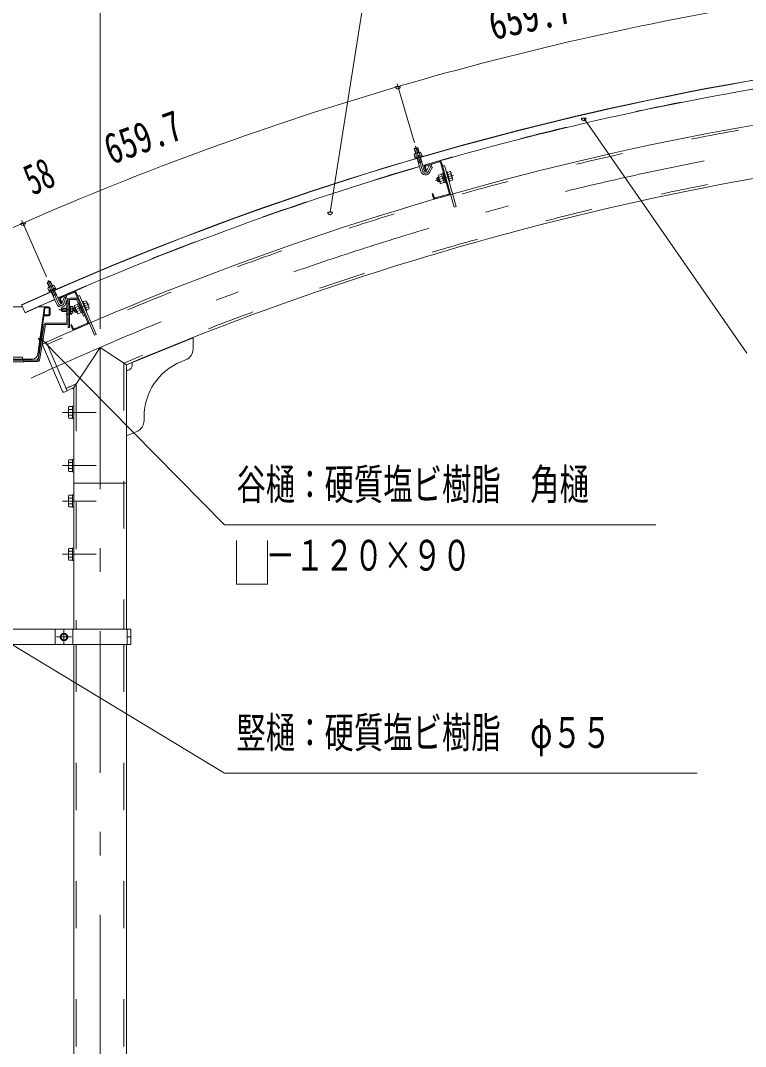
# Model space of a CAD drawing. Units: millimetres, scale not verified. Extents: x -31531 to 31536, y -14700 to 14700.
# Drawn here: x 21467 to 25762, y 5408 to 11483 of the extents above; entities that cross this region are included whole.
import ezdxf
from ezdxf.enums import TextEntityAlignment as Align

# ---------------------------------------------------------------- set-up
doc = ezdxf.new("R2010")
doc.units = ezdxf.units.MM
doc.header["$LTSCALE"] = 70
doc.linetypes.add('USER2', pattern=[10, 4, -6])
doc.linetypes.add('USER3', pattern=[24, 12, -5, 2, -5])
for name, color, linetype, lineweight in [('0-6_2-02BOLD', 7, 'Continuous', 18), ('0-7_2-12HIDDEN', 3, 'USER2', 18), ('0-8_2-22CENTER', 3, 'USER3', 18), ('0-9_2-42THIN', 4, 'Continuous', 18), ('0-A_2-52DIM', 3, 'Continuous', 18)]:
    doc.layers.add(name, color=color, linetype=linetype, lineweight=lineweight)
doc.styles.add('ＭＳ ゴシック', font='')
doc.styles.get('ＭＳ ゴシック').set_extended_font_data('MS Gothic')

msp = doc.modelspace()

# ---------------------------------------------------------------- linework, layer by layer
at = {"layer": '0-6_2-02BOLD'}
for p, q in [((23801.82, 10693.81), (23799.38, 10691.25)), ((23800.2, 10723.05), (23820.35, 10728.94)), ((23808.21, 10695.67), (23800.2, 10723.05)), ((23834.75, 10703.44), (23801.82, 10693.81)), ((23809.08, 10694.09), (23813.5, 10678.99)), ((23828.36, 10701.57), (23820.35, 10728.94)), ((23828.47, 10699.76), (23832.89, 10684.66)), ((23799.38, 10691.25), (23803.8, 10676.15)), ((23844.19, 10687.97), (23802.2, 10675.68)), ((23802.2, 10675.68), (23803.67, 10670.65)), ((23805.27, 10671.11), (23806.85, 10665.74)), ((23845.64, 10677.08), (23806.85, 10665.74)), ((23839.27, 10589.45), (23816.66, 10666.78)), ((23844.05, 10647.91), (23823.9, 10642.02)), ((23859.43, 10595.34), (23836.81, 10672.68)), ((23844.06, 10682.46), (23845.64, 10677.08)), ((23947.56, 10651.84), (23868.12, 10629.19)), ((23949.09, 10646.45), (23869.65, 10623.81)), ((23956.01, 10642.6), (24007.44, 10462.19)), ((23961.39, 10644.14), (24037.01, 10378.9)), ((23860.42, 10615.35), (23866.94, 10592.46)), ((23865.81, 10616.89), (23872.33, 10594)), ((23872.33, 10594), (23866.94, 10592.46)), ((23872.29, 10593.93), (23889.1, 10624.63)), ((23889.1, 10624.63), (23907.52, 10614.55)), ((23890.71, 10583.85), (23907.52, 10614.55)), ((23942.87, 10568.64), (23962.41, 10574.2)), ((23968.86, 10577.11), (23962.12, 10575.2)), ((23962.12, 10575.2), (23977.09, 10522.69)), ((23968.18, 10579.47), (23973.57, 10581.01)), ((23995.11, 10587.15), (23989.72, 10585.61)), ((23995.11, 10587.15), (24011.42, 10529.93)), ((24012.23, 10588.41), (23996.06, 10583.8)), ((24015.83, 10575.78), (23999.67, 10571.17)), ((24015.74, 10585.02), (24012.23, 10588.41)), ((23937.16, 10554.25), (23933.55, 10547.76)), ((23938.35, 10530.93), (23933.55, 10547.76)), ((23937.16, 10554.25), (23943.89, 10556.17)), ((23937.16, 10554.25), (23944.83, 10527.32)), ((23941.69, 10563.91), (23942.87, 10568.64)), ((23946.47, 10556), (23966.01, 10561.57)), ((23953.67, 10530.74), (23973.21, 10536.31)), ((23976.34, 10550.86), (23967.69, 10555.68)), ((23969.61, 10548.94), (23978.26, 10544.13)), ((23983.82, 10524.61), (23977.09, 10522.69)), ((24011.42, 10529.93), (24006.03, 10528.39)), ((24023.04, 10550.52), (24006.87, 10545.91)), ((23910.71, 10459.36), (23905.32, 10457.83)), ((23905.32, 10457.83), (23911.85, 10434.94)), ((23910.71, 10459.36), (23917.23, 10436.48)), ((24003.59, 10455.27), (23924.16, 10432.62)), ((24005.12, 10449.88), (23925.69, 10427.24)), ((21625.62, 9930.37), (21644.85, 9938.81)), ((21637.07, 9904.25), (21625.62, 9930.37)), ((21662.39, 9915.36), (21630.99, 9901.58)), ((21656.31, 9912.69), (21644.85, 9938.81)), ((21656.65, 9910.91), (21662.97, 9896.5)), ((21630.99, 9901.58), (21628.9, 9898.73)), ((21628.9, 9898.73), (21635.22, 9884.33)), ((21675.86, 9896.42), (21635.8, 9878.85)), ((21637.33, 9879.52), (21639.57, 9874.39)), ((21638.15, 9902.79), (21644.47, 9888.38)), ((21676.58, 9890.62), (21639.57, 9874.39)), ((21681.54, 9802.89), (21649.17, 9876.68)), ((21678.77, 9861.49), (21659.54, 9853.05)), ((21700.77, 9811.32), (21668.4, 9885.12)), ((21673.75, 9901.23), (21675.86, 9896.42)), ((21674.34, 9895.75), (21676.58, 9890.62)), ((21780.91, 9878.68), (21705.04, 9846.02)), ((21783.12, 9873.54), (21707.25, 9840.88)), ((21790.48, 9870.61), (21864.66, 9698.3)), ((21795.62, 9872.82), (21904.68, 9619.51)), ((21805.03, 9850.97), (21815.32, 9855.4)), ((21242.59, 9787.47), (21478.31, 9787.47)), ((21472.68, 9799.92), (21494.31, 9752.09)), ((21573.07, 9787.47), (21633.45, 9787.47)), ((21614.86, 9782.22), (21633.45, 9782.22)), ((21699.18, 9831.3), (21708.59, 9809.44)), ((21733.27, 9803.95), (21745.99, 9836.56)), ((21741.4, 9822.35), (21749.45, 9822.35)), ((21741.4, 9692.97), (21741.4, 9822.35)), ((21749.45, 9664.85), (21749.45, 9829.35)), ((21757.5, 9829.35), (21757.5, 9664.85)), ((21763.1, 9791.72), (21757.5, 9791.72)), ((21796.8, 9839.85), (21759.95, 9839.85)), ((21796.8, 9831.8), (21759.95, 9831.8)), ((21763.1, 9791.72), (21763.1, 9747.97)), ((21775.34, 9790.05), (21763.1, 9790.05)), ((21777.1, 9787), (21775.34, 9790.05)), ((21783.13, 9780.57), (21789.56, 9783.34)), ((21786.38, 9790.73), (21786.95, 9795.57)), ((21786.95, 9795.57), (21805.61, 9803.6)), ((21792.15, 9783.5), (21810.8, 9791.54)), ((21799.05, 9830.32), (21809.37, 9806.35)), ((21810.66, 9809.57), (21815.8, 9811.78)), ((21810.66, 9809.57), (21834.19, 9754.92)), ((21822.42, 9782.24), (21813.23, 9785.91)), ((21836.38, 9820.64), (21831.23, 9818.43)), ((21836.38, 9820.64), (21859.91, 9765.99)), ((21853.2, 9824.09), (21837.75, 9817.45)), ((21858.39, 9812.03), (21842.95, 9805.38)), ((21857.1, 9821.18), (21853.2, 9824.09)), ((21868.78, 9787.9), (21853.34, 9781.25)), ((21569.91, 9508.09), (21606.18, 9779.88)), ((21572.47, 9487.66), (21605.08, 9731.93)), ((21606.72, 9744.19), (21611.39, 9779.19)), ((21633.45, 9734.97), (21608.55, 9734.97)), ((21610.18, 9740.22), (21633.45, 9740.22)), ((21636.95, 9743.72), (21636.95, 9778.72)), ((21642.2, 9743.72), (21642.2, 9778.72)), ((21714.1, 9780.34), (21710.6, 9776.85)), ((21710.6, 9762.85), (21710.6, 9776.85)), ((21714.1, 9780.35), (21741.4, 9780.35)), ((21714.1, 9780.34), (21714.1, 9759.35)), ((21763.1, 9747.97), (21757.5, 9747.97)), ((21775.34, 9779.95), (21763.1, 9779.95)), ((21775.34, 9759.74), (21763.1, 9759.74)), ((21783.13, 9780.57), (21780.39, 9773.67)), ((21787.31, 9757.6), (21780.39, 9773.67)), ((21783.13, 9780.57), (21794.2, 9754.85)), ((21787.31, 9757.6), (21794.2, 9754.85)), ((21794.2, 9754.85), (21800.64, 9757.62)), ((21802.53, 9759.38), (21821.19, 9767.41)), ((21815.99, 9779.47), (21825.2, 9775.81)), ((21833.22, 9757.17), (21826.79, 9754.4)), ((21830.96, 9756.2), (21840.93, 9733.05)), ((21834.19, 9754.92), (21839.34, 9757.13)), ((21848.32, 9736.24), (21840.93, 9733.05)), ((21859.91, 9765.99), (21854.76, 9763.78)), ((21607.47, 9682.42), (21570.7, 9473.92)), ((21578.63, 9472.52), (21615.4, 9681.03)), ((21738.95, 9690.52), (21617.12, 9690.52)), ((21738.95, 9682.47), (21617.12, 9682.47)), ((21749.45, 9664.85), (21757.5, 9664.85)), ((21769.09, 9683.07), (21763.95, 9680.85)), ((21763.95, 9680.85), (21773.36, 9658.99)), ((21769.09, 9683.07), (21778.51, 9661.21)), ((21861.73, 9690.95), (21785.86, 9658.28)), ((21863.95, 9685.8), (21788.08, 9653.14)), ((22489.09, 9604.7), (22093.88, 9444.93)), ((22489.09, 9604.7), (22489.09, 9538.65)), ((21596.43, 9562.32), (21715.43, 9285.84)), ((21619.39, 9579.82), (21600.09, 9571.52)), ((21619.39, 9579.82), (21743.92, 9290.48)), ((21151.92, 9472.47), (21568.98, 9472.47)), ((21185.68, 9477.72), (21535.21, 9477.72)), ((21234.45, 9461.97), (21486.45, 9461.97)), ((21486.45, 9472.47), (21486.45, 9461.97)), ((21486.45, 9464.42), (21568.98, 9464.42)), ((22093.88, 9444.93), (22093.88, 7878.4)), ((22445.32, 9473.76), (22417.7, 9462.59)), ((21782.03, 9309.27), (21782.03, 7878.4)), ((21743.92, 9290.48), (21724.62, 9282.18)), ((21750.53, 9191.78), (21753.7, 9197.26)), ((21753.7, 9197.26), (21775.03, 9197.26)), ((21753.7, 9180.08), (21775.03, 9180.08)), ((21775.03, 9199.65), (21775.03, 9126.15)), ((21775.03, 9199.65), (21782.03, 9199.65)), ((21753.7, 9145.72), (21775.03, 9145.72)), ((21775.03, 9126.15), (21782.03, 9126.15)), ((22198.88, 9138.1), (22198.88, 9114.58)), ((22155.12, 9049.69), (22093.88, 9024.93)), ((21750.53, 8876.78), (21750.53, 8819.03)), ((21775.03, 8884.65), (21782.03, 8884.65)), ((21750.53, 8819.03), (21753.7, 8813.55)), ((21753.7, 8865.08), (21775.03, 8865.08)), ((21753.7, 8830.73), (21775.03, 8830.73)), ((21753.7, 8813.55), (21775.03, 8813.55)), ((22093.88, 8742.9), (21782.03, 8742.9)), ((21750.53, 8666.78), (21753.7, 8672.26)), ((21750.53, 8609.03), (21750.53, 8666.78)), ((21753.7, 8672.26), (21775.03, 8672.26)), ((21753.7, 8655.08), (21775.03, 8655.08)), ((21753.7, 8620.73), (21775.03, 8620.73)), ((21775.03, 8601.15), (21782.03, 8601.15)), ((21750.53, 8351.78), (21753.7, 8357.26)), ((21750.53, 8294.03), (21750.53, 8351.78)), ((21753.7, 8357.26), (21775.03, 8357.26)), ((21753.7, 8340.08), (21775.03, 8340.08)), ((21753.7, 8305.73), (21775.03, 8305.73)), ((21775.03, 8286.15), (21782.03, 8286.15)), ((22120.81, 7878.4), (20879.22, 7878.4)), ((21671.42, 7878.4), (21671.42, 7787.41)), ((21724.35, 7853.12), (21706.86, 7843.01)), ((21706.86, 7843.01), (21706.86, 7822.81)), ((21741.87, 7843.01), (21724.35, 7853.12)), ((21776.42, 7878.4), (21776.42, 7787.41)), ((22099.47, 7878.4), (22099.47, 7787.41)), ((21782.03, 7787.41), (21782.03, -531.6)), ((22093.88, 7787.41), (22093.88, -532.1)), ((22120.81, 7832.91), (22099.47, 7832.91))]:
    msp.add_line(p, q, dxfattribs=at)
for points in [[(23800.2, 10723.05), (23802.58, 10727.39), (23816.01, 10731.33), (23820.35, 10728.94)], [(23834.75, 10703.44), (23838.17, 10702.6), (23842.59, 10687.5)], [(23844.19, 10687.97), (23845.67, 10682.92), (23803.67, 10670.65)], [(23967.92, 10621.25), (23978.69, 10624.32), (24047.78, 10381.98), (24037.01, 10378.9)], [(23968.18, 10579.47), (23984.5, 10522.25), (23989.88, 10523.79)], [(24015.74, 10585.02), (24027.83, 10542.61), (24026.64, 10537.89), (24010.47, 10533.28)], [(23938.35, 10530.93), (23944.83, 10527.32), (23951.56, 10529.24)], [(23941.69, 10563.91), (23953.77, 10521.5), (23957.28, 10518.11), (23976.81, 10523.68)], [(21625.62, 9930.37), (21627.42, 9934.98), (21640.24, 9940.61), (21644.85, 9938.81)], [(21662.39, 9915.36), (21665.9, 9914.97), (21672.22, 9900.56)], [(21673.75, 9901.23), (21633.69, 9883.65), (21635.8, 9878.85)], [(21713.71, 9811.59), (21726.43, 9844.19), (21745.99, 9836.56)], [(21815.32, 9855.4), (21914.97, 9623.93), (21904.68, 9619.51)], [(21704.32, 9833.52), (21713.73, 9811.66), (21708.59, 9809.44)], [(21777.1, 9787), (21777.1, 9752.7), (21775.34, 9749.64), (21763.1, 9749.64)], [(21786.38, 9790.73), (21803.82, 9750.23), (21807.72, 9747.31), (21826.38, 9755.34)], [(21811.63, 9807.32), (21805.2, 9804.55), (21826.79, 9754.4)], [(21857.1, 9821.18), (21874.54, 9780.67), (21873.97, 9775.84), (21858.53, 9769.18)], [(21710.6, 9762.85), (21714.1, 9759.35), (21741.4, 9759.35)], [(21782.03, 9309.27), (21937.95, 9547.9), (22093.88, 9444.93)], [(21241.45, 9488.92), (21479.45, 9488.92), (21479.45, 9478.42)], [(21750.53, 9191.78), (21750.53, 9134.03), (21753.7, 9128.55), (21775.03, 9128.55)], [(21750.53, 8876.78), (21753.7, 8882.26), (21775.03, 8882.26)], [(21775.03, 8884.65), (21775.03, 8811.15), (21782.03, 8811.15)], [(21775.03, 8601.15), (21775.03, 8674.65), (21782.03, 8674.65)], [(21750.53, 8609.03), (21753.7, 8603.55), (21775.03, 8603.55)], [(21775.03, 8286.15), (21775.03, 8359.65), (21782.03, 8359.65)], [(21750.53, 8294.03), (21753.7, 8288.55), (21775.03, 8288.55)], [(22120.81, 7878.4), (22120.81, 7787.41), (20879.22, 7787.41)], [(21741.87, 7843.01), (21741.87, 7822.81), (21724.35, 7812.69), (21706.86, 7822.81)]]:
    msp.add_lwpolyline(points, dxfattribs=at)
for radius in [21.88, 17.15]:
    msp.add_circle((21724.35, 7832.91), radius, dxfattribs=at)
for centre, radius, start, end in [((28856.26, -6526.52), 17918.42, 90.69833, 114.33472), ((28856.26, -6526.52), 17916.67, 90.69833, 114.33472), ((28856.26, -6526.52), 17655.92, 91.146, 114.19534), ((28856.26, -6526.52), 17865.92, 98.95406, 106.26938), ((28856.26, -6526.52), 17344.08, 91.83345, 112.94801), ((23806.01, 10686.59), 8.11, 67.75682, 106.30305), ((23826.64, 10670.03), 29.79, 86.47173, 126.13219), ((23835.11, 10695.09), 8.11, 106.30305, 144.8345), ((23950.62, 10641.07), 11.2, 15.91135, 105.91135), ((23950.62, 10641.07), 5.6, 15.91135, 105.91135), ((28856.26, -6526.52), 17865.92, 106.33673, 113.65205), ((23866.15, 10597.29), 28, 196.27699, 331.30305), ((23866.15, 10597.29), 7, 196.25092, 331.30305), ((23871.19, 10618.42), 11.2, 105.91135, 195.91135), ((23871.19, 10618.42), 5.6, 105.91135, 195.91135), ((23986.57, 10553.78), 36.61, 354.88594, 36.93675), ((24006.7, 10580.01), 10.07, 335.18452, 15.91135), ((23952.01, 10564.41), 10.07, 195.91135, 236.63817), ((23982.94, 10552.74), 36.61, 174.88594, 216.93675), ((23962.81, 10526.51), 10.07, 155.18452, 195.91135), ((24017.5, 10542.11), 10.07, 15.91135, 56.63817), ((24002.06, 10460.66), 5.6, 285.91135, 15.91135), ((24002.06, 10460.66), 11.2, 285.91135, 15.91135), ((23922.62, 10438.01), 11.2, 195.91135, 285.91135), ((23922.62, 10438.01), 5.6, 195.91135, 285.91135), ((21658.66, 9881.19), 29.79, 93.8544, 133.51485), ((21663.83, 9907.13), 8.11, 113.68573, 152.21718), ((21636.07, 9894.96), 8.11, 75.1395, 113.68573), ((21709.46, 9835.73), 11.2, 113.29402, 203.29402), ((21785.34, 9868.4), 11.2, 23.29402, 113.29402), ((21785.34, 9868.4), 5.6, 23.29402, 113.29402), ((28856.26, -6526.52), 17865.92, 113.71939, 114.33472), ((21614.86, 9778.72), 8.75, 90, 172.39799), ((21614.86, 9778.72), 3.5, 90, 172.39578), ((21633.45, 9778.72), 8.75, 0, 90), ((21633.45, 9778.72), 3.5, 0, 90), ((21707.18, 9814.13), 28, 203.65967, 338.68573), ((21707.18, 9814.13), 7, 203.63359, 338.68573), ((21709.46, 9835.73), 5.6, 113.29402, 203.29402), ((21759.95, 9829.35), 10.5, 90, 180), ((21759.95, 9829.35), 2.45, 90, 180), ((21768.99, 9785), 8.11, 321.46858, 0), ((21796.55, 9792.55), 10.07, 203.29402, 244.02084), ((21828.72, 9784.96), 36.61, 182.26862, 224.31943), ((21796.8, 9829.35), 10.5, 23.29337, 90), ((21796.8, 9829.35), 2.45, 23.2814, 90), ((21848.79, 9815.04), 10.07, 342.5672, 23.29402), ((21832.2, 9786.45), 36.61, 2.26862, 44.31943), ((21864.37, 9778.85), 10.07, 23.29402, 64.02084), ((21608.55, 9731.47), 3.5, 90, 172.39578), ((21610.18, 9743.72), 3.5, 172.39841, 270), ((21633.45, 9743.72), 3.5, 270, 0), ((21633.45, 9743.72), 8.75, 270, 0), ((21747.32, 9769.85), 29.79, 340.1709, 19.83134), ((21769, 9754.69), 8.11, 0, 38.54625), ((21812.13, 9756.36), 10.07, 162.5672, 203.29402), ((21617.12, 9680.72), 9.8, 90, 169.99988), ((21617.12, 9680.72), 1.75, 90, 169.99973), ((21738.95, 9692.97), 2.45, 270, 0), ((21738.95, 9692.97), 10.5, 270, 0), ((21783.65, 9663.42), 5.6, 203.29402, 293.29402), ((21859.52, 9696.09), 5.6, 293.29402, 23.29402), ((21859.52, 9696.09), 11.2, 293.29402, 23.29402), ((21783.65, 9663.42), 11.2, 203.29402, 293.29402), ((21602.87, 9565.09), 7, 113.28667, 203.28667), ((21535.21, 9512.72), 35, 270, 352.39711), ((21555.13, 9489.97), 17.5, 270, 352.39684), ((22419.09, 9538.65), 70, 292.01262, 0), ((21568.98, 9474.22), 1.75, 270, 349.99973), ((21568.98, 9474.22), 9.8, 270, 350.00005), ((22093.88, 9444.93), 35, 270, 22.01262), ((22548.88, 9138.1), 350, 112.01262, 180), ((28856.26, -6526.52), 17344.08, 114.07147, 114.21169), ((21721.86, 9288.61), 7, 203.28667, 293.28667), ((21763.78, 9188.67), 13.24, 180, 220.42831), ((21798.76, 9162.9), 48.23, 159.1357, 200.8643), ((21763.77, 9137.13), 13.24, 139.56885, 180), ((22128.88, 9114.58), 70, 292.01262, 0), ((21763.78, 8873.67), 13.24, 180, 220.42831), ((21798.76, 8847.9), 48.23, 159.1357, 200.8643), ((21763.77, 8822.14), 13.24, 139.56885, 180), ((21763.77, 8663.67), 13.24, 180, 220.43117), ((21798.76, 8637.9), 48.23, 159.13571, 200.86432), ((21763.78, 8612.13), 13.24, 139.5717, 180), ((21763.77, 8348.67), 13.24, 180, 220.43117), ((21798.76, 8322.9), 48.23, 159.13571, 200.86432), ((21763.78, 8297.14), 13.24, 139.5717, 180)]:
    msp.add_arc(centre, radius, start, end, dxfattribs=at)
at = {"layer": '0-7_2-12HIDDEN'}
for p, q in [((21749.45, 9804.85), (21757.5, 9804.85)), ((21749.45, 9710.35), (21757.5, 9710.35)), ((22079.18, 9454.67), (22079.18, 7878.4)), ((21796.73, 9331.92), (21796.73, 7878.4)), ((21796.73, 7787.41), (21796.73, -532.1)), ((22079.18, 7787.41), (22079.18, -532.1))]:
    msp.add_line(p, q, dxfattribs=at)
for radius, start, end in [(17867.67, 98.95406, 106.26938), (17641.22, 91.146, 114.19611), (17358.77, 91.78378, 112.98013), (17867.67, 106.33672, 113.65205), (17867.67, 113.71939, 114.33472), (17358.77, 113.99666, 114.21091)]:
    msp.add_arc((28856.26, -6526.52), radius, start, end, dxfattribs=at)
at = {"layer": '0-8_2-22CENTER'}
for p, q in [((23806.59, 10738.6), (23849.35, 10592.38)), ((23903.35, 10628.8), (23881.5, 10588.89)), ((23925.85, 10536.47), (24031.87, 10566.69)), ((21629.96, 9946.61), (21691.16, 9807.1)), ((21740.03, 9850.16), (21723.49, 9807.77)), ((21875.47, 9805.08), (21774.2, 9761.48)), ((21693.1, 9769.85), (21794.6, 9769.85)), ((21735.45, 9745.35), (21771.5, 9745.35)), ((21937.95, 9547.9), (21937.95, -1302.1)), ((21715.53, 9162.9), (21915.03, 9162.9)), ((21715.53, 8847.9), (21915.03, 8847.9)), ((21715.53, 8637.9), (21915.03, 8637.9)), ((21715.53, 8322.9), (21915.03, 8322.9)), ((21724.35, 7876.65), (21724.35, 7789.16)), ((21768.11, 7832.91), (21680.6, 7832.91))]:
    msp.add_line(p, q, dxfattribs=at)
for centre, radius, start, end in [((28856.26, -6526.52), 17500, 90, 114.75879), ((23866.15, 10597.29), 17.5, 196.30305, 331.30305), ((21707.18, 9814.13), 17.5, 203.68573, 338.68573)]:
    msp.add_arc(centre, radius, start, end, dxfattribs=at)
at = {"layer": '0-9_2-42THIN'}
for p, q in [((23810.9, 10696.46), (23802.1, 10726.52)), ((23825.67, 10700.78), (23816.88, 10730.85)), ((23841.37, 10647.13), (23834.12, 10671.89)), ((23845.42, 10643.26), (23841.37, 10647.13)), ((23944.85, 10552.8), (23934.75, 10549.92)), ((23950.61, 10532.61), (23940.51, 10529.73)), ((21639.64, 9905.38), (21627.06, 9934.06)), ((21653.74, 9911.56), (21641.16, 9940.24)), ((21662.1, 9854.18), (21651.73, 9877.81)), ((21661.48, 9848.61), (21662.1, 9854.18)), ((21712, 9778.25), (21741.4, 9778.25)), ((21712.01, 9761.45), (21741.4, 9761.45)), ((21790.95, 9780.12), (21781.3, 9775.97)), ((21799.25, 9760.83), (21789.61, 9756.68))]:
    msp.add_line(p, q, dxfattribs=at)
for points in [[(23825.26, 10637.36), (23826.58, 10642.8), (23819.34, 10667.57)], [(21680.72, 9857.05), (21676.2, 9860.37), (21665.83, 9883.99)]]:
    msp.add_lwpolyline(points, dxfattribs=at)
at = {"layer": '0-A_2-52DIM'}
for p, q in [((21937.95, 9657.93), (21937.95, 12365.45)), ((23717.22, 11092.03), (23689.22, 11092.03)), ((23698.59, 11107.86), (23800.83, 10758.29)), ((24817.8, 10904.41), (24789.8, 10904.41)), ((25770.45, 9512.9), (24803.8, 10904.41)), ((23314.85, 10347.72), (23286.85, 10347.72)), ((21496.03, 10283.83), (21468.03, 10283.83)), ((21621.72, 9965.4), (21475.4, 10298.93)), ((21601.26, 9600.38), (21573.26, 9600.38)), ((22675.81, 8496.09), (21587.26, 9600.38)), ((22675.81, 8496.09), (25230.81, 8496.09)), ((22930.11, 8146.09), (22930.11, 8403.61)), ((22675.81, 7026.09), (20844.41, 8133)), ((22675.81, 7026.09), (25475.81, 7026.09))]:
    msp.add_line(p, q, dxfattribs=at)
for points in [[(26400.45, 13565.9), (23810.45, 13565.9), (23300.85, 10347.72)], [(22745.81, 8403.61), (22745.81, 8146.09), (22930.11, 8146.09)]]:
    msp.add_lwpolyline(points, dxfattribs=at)
for centre, radius, start, end in [((28856.29, -6526.64), 18356.79, 98.92041, 106.30302), ((28856.24, -6526.48), 18356.62, 106.30302, 113.68571), ((23703.22, 11092.03), 14, 180, 0), ((24803.8, 10904.41), 14, 180, 0), ((23300.85, 10347.72), 14, 180, 0), ((28857.21, -6528.68), 18359.03, 113.68571, 114.33461), ((21482.03, 10283.83), 14, 180, 0), ((21587.26, 9600.38), 14, 180, 0)]:
    msp.add_arc(centre, radius, start, end, dxfattribs=at)

# ---------------------------------------------------------------- texts
at = {"layer": '0-A_2-52DIM', "color": 7, "style": 'ＭＳ ゴシック'}
for s, rotation, width, p in [('659.7', 12.612, 0.8, (24277.64, 11313.37)), ('659.7', 19.994, 0.75, (22023.25, 10577.15)), ('58', 24.011, 0.65, (21561.04, 10395.66))]:
    msp.add_text(s, height=182.3, rotation=rotation, dxfattribs=dict(at, width=width)).set_placement(p, align=Align.BOTTOM_LEFT)
at = {"layer": '0-A_2-52DIM', "color": 7, "style": 'ＭＳ ゴシック', "width": 0.7}
for s, p in [('谷樋：硬質塩ビ樹脂\u3000角樋', (22745.81, 8590.97)), ('\u3000－１２０×９０', (22745.8, 8170.96)), ('竪樋：硬質塩ビ樹脂\u3000φ５５', (22745.81, 7120.97))]:
    msp.add_text(s, height=182.3, dxfattribs=at).set_placement(p, align=Align.BOTTOM_LEFT)

doc.saveas('drawing.dxf')
